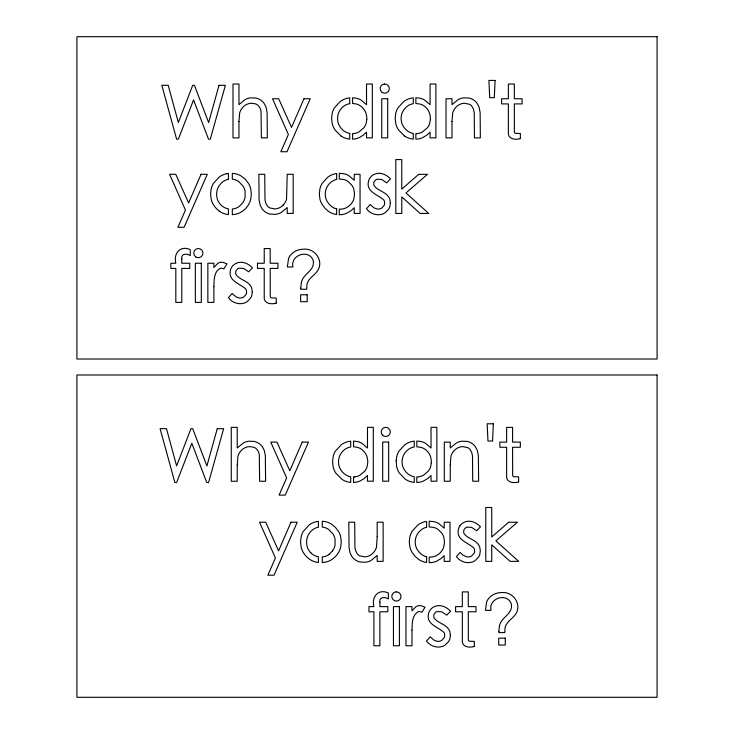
<?xml version="1.0" encoding="UTF-8"?>
<svg xmlns="http://www.w3.org/2000/svg" width="734" height="734" viewBox="0 0 734 734"><rect width="100%" height="100%" fill="white"/><g stroke="black" fill="none" stroke-linecap="round" stroke-linejoin="round"><path stroke-width="1.1" d="M459.952 525.801L459.42 526.654A9.414 9.414 0 0 0 458.392 529.453C455.952 539.829 467.806 542.499 473.65 547.803A5.046 5.046 0 0 1 474.393 549.28L474.614 551.564A5.23 5.23 0 0 1 474.164 553.225L471.687 555.959A6.404 6.404 0 0 1 469.971 556.721L469.356 556.858A7.496 7.496 0 0 1 467.035 556.895L463.062 555.198L460.135 552.445L456.401 556.611C459.842 561.345 466.173 563.767 471.852 562.161A11.276 11.276 0 0 0 474.99 560.703L478.357 557.372A11.038 11.038 0 0 0 479.825 554.271L480.32 550.72L479.733 547.078A9.349 9.349 0 0 0 478.531 544.738C475.026 539.426 467.604 538.738 464.081 533.572A4.404 4.404 0 0 1 463.686 532.159A5.037 5.037 0 0 1 463.75 530.673A4.358 4.358 0 0 1 464.246 529.342L465.549 527.874A5.028 5.028 0 0 1 466.852 527.15L471.641 527.361L476.66 530.755L480.458 526.801C476.403 522.351 469.705 519.47 463.943 522.379A10.148 10.148 0 0 0 461.319 524.214A11.047 11.047 0 0 0 459.952 525.801M332.539 550.931L329.153 554.335M283.122 205.116L283.608 204.593A15.102 15.102 0 0 0 284.893 202.868L285.581 201.657A12.726 12.726 0 0 0 286.544 199.153L287.223 174.297L293.187 174.297L293.187 213.438L287.223 213.438L287.223 207.548L280.874 212.722A16.176 16.176 0 0 1 275.397 214.337L270.369 214.135A13.735 13.735 0 0 1 266.625 212.768A14.221 14.221 0 0 1 264.919 211.686A13.285 13.285 0 0 1 262.111 208.869L260.175 205.199L259.102 199.804L258.854 174.297L264.745 174.297L264.983 199.437L265.699 202.896L267.46 206.107A7.202 7.202 0 0 0 269.717 207.915L274.617 208.915A10.597 10.597 0 0 0 277.213 208.594L279.122 207.924A12.827 12.827 0 0 0 283.122 205.116M226.742 173.701L228.43 173.435L228.43 179.335M354.219 476.926L353.549 476.962L353.549 482.477L354.522 482.412A17.937 17.937 0 0 0 360.082 480.972L364.321 478.403L367.477 475.458L367.477 481.201L373.294 481.201L373.294 427.335L367.477 427.335L367.477 448.015L362.027 443.354A17.102 17.102 0 0 0 357.513 441.565L353.549 441.061L353.549 446.804L357.137 447.272A13.295 13.295 0 0 1 362.055 449.703L363.119 450.63A15.579 15.579 0 0 1 364.596 452.263A14.497 14.497 0 0 1 367.183 457.42L367.697 460.401A19.277 19.277 0 0 1 367.743 462.796L367.138 466.549A13.625 13.625 0 0 1 364.826 471.063L359.917 475.247A13.744 13.744 0 0 1 354.219 476.935M339.512 214.732L341.567 214.622A17.809 17.809 0 0 0 346.43 213.383L350.916 210.777L354.238 207.694L354.238 213.438L360.055 213.438L360.055 174.297L354.238 174.297L354.238 180.261L348.613 175.499A17.111 17.111 0 0 0 343.952 173.729L339.273 173.297L339.236 179.05L343.558 179.463A13.515 13.515 0 0 1 348.054 181.482L351.724 185.087A14.267 14.267 0 0 1 353.926 189.629L354.522 194.152L353.916 198.675A14.038 14.038 0 0 1 351.678 203.208L350.733 204.346A16.671 16.671 0 0 1 349.109 205.905L347.356 207.162A13.662 13.662 0 0 1 342.117 209.052L339.282 209.19L339.236 214.732M429.463 562.639L431.519 562.528A17.809 17.809 0 0 0 436.391 561.299L440.877 558.684L444.189 555.601L444.189 561.354L450.006 561.354L450.006 522.204L444.189 522.204L444.189 528.168L438.574 523.406A17.111 17.111 0 0 0 433.913 521.635L429.197 521.204L429.197 526.957L433.519 527.37A13.515 13.515 0 0 1 438.005 529.388L441.684 532.994A14.267 14.267 0 0 1 443.887 537.536L444.483 542.068L443.868 546.591A14.038 14.038 0 0 1 441.639 551.115L440.694 552.252A16.671 16.671 0 0 1 439.07 553.812L437.317 555.078A13.662 13.662 0 0 1 432.078 556.959L429.197 557.097L429.197 562.639M404.48 135.955L398.489 129.863A19.79 19.79 0 0 1 395.745 123.523L395.176 118.422L395.754 113.32A19.46 19.46 0 0 1 397.993 107.834L403.819 101.475A19.176 19.176 0 0 1 411.572 98.108L413.306 97.851L413.306 103.677A13.662 13.662 0 0 0 406.186 107.118L405.764 107.531A17.24 17.24 0 0 0 404.351 109.118L403.498 110.311A14.662 14.662 0 0 0 401.278 116.302L401.204 117.036A16.891 16.891 0 0 0 401.159 119.275L401.287 120.752A14.487 14.487 0 0 0 403.168 126.147L404.434 127.964A17.845 17.845 0 0 0 405.874 129.551L406.755 130.358A13.68 13.68 0 0 0 413.297 133.469L413.306 139.084L411.563 138.845A18.57 18.57 0 0 1 404.48 135.964M340.915 135.955L334.924 129.863A19.79 19.79 0 0 1 332.181 123.523L331.612 118.422L332.199 113.32A19.46 19.46 0 0 1 334.429 107.834L340.255 101.475A19.176 19.176 0 0 1 348.008 98.108L349.742 97.851L349.742 103.677M238.605 181.463L242.954 185.95A14.552 14.552 0 0 1 245.092 191.262L245.092 197.189A14.249 14.249 0 0 1 242.587 203.024L239.201 206.428A13.396 13.396 0 0 1 232.953 208.942L232.32 209.007L232.32 214.695L236.045 214.154A18.726 18.726 0 0 0 242.615 211.144L244.78 209.346A22.965 22.965 0 0 0 246.835 207.107L248.019 205.474A19.726 19.726 0 0 0 250.744 199.153L251.312 194.051L250.734 188.941A19.653 19.653 0 0 0 248.514 183.454L245.385 179.399L241.77 176.389A18.763 18.763 0 0 0 235.1 173.674L232.32 173.334L232.32 179.169A13.184 13.184 0 0 1 238.605 181.463M219.099 210.961L217.117 209.291A23.066 23.066 0 0 1 215.099 207.107L213.906 205.474A19.662 19.662 0 0 1 211.163 199.153L210.594 194.051L211.172 188.941A19.653 19.653 0 0 1 213.392 183.454L219.145 177.087A18.956 18.956 0 0 1 226.733 173.692M419.554 552.619L417.288 549.656A14.432 14.432 0 0 1 415.398 544.261L415.261 542.784A16.974 16.974 0 0 1 415.316 540.527L415.508 539.077A14.579 14.579 0 0 1 417.628 533.783L418.49 532.581A17.359 17.359 0 0 1 419.876 531.04A13.845 13.845 0 0 1 426.592 527.251M340.567 469.457L341.824 471.283A17.845 17.845 0 0 0 343.264 472.87L344.145 473.678A13.68 13.68 0 0 0 350.696 476.788L350.696 482.403L348.962 482.165A18.57 18.57 0 0 1 341.87 479.284L335.878 473.182A19.79 19.79 0 0 1 333.135 466.842L332.566 461.741L333.153 456.64A19.46 19.46 0 0 1 335.383 451.153L341.209 444.795A19.176 19.176 0 0 1 348.962 441.418L350.696 441.171L350.696 446.997A13.662 13.662 0 0 0 343.576 450.437L343.154 450.85A17.24 17.24 0 0 0 341.741 452.438L340.888 453.63A14.662 14.662 0 0 0 338.677 459.622L338.594 460.356A16.891 16.891 0 0 0 338.548 462.594L338.677 464.072A14.487 14.487 0 0 0 340.567 469.466M426.601 527.296L426.601 521.424L425.793 521.553A19.212 19.212 0 0 0 417.765 525.058L412.104 531.306A19.423 19.423 0 0 0 409.866 536.765L409.288 541.848L409.866 546.94A19.735 19.735 0 0 0 412.086 552.436L415.215 556.5L418.417 559.253A18.689 18.689 0 0 0 426.601 562.455L426.601 556.748M349.742 133.441L349.742 139.084L347.999 138.845A18.57 18.57 0 0 1 340.915 135.964M336.649 208.841L336.649 214.539A18.689 18.689 0 0 1 328.465 211.355L325.254 208.594L322.134 204.52A19.735 19.735 0 0 1 319.905 199.033L319.327 193.941L319.914 188.858A19.423 19.423 0 0 1 322.143 183.39L327.814 177.151A19.212 19.212 0 0 1 335.842 173.637L336.649 173.518L336.649 179.38A13.845 13.845 0 0 0 329.933 183.142A17.359 17.359 0 0 0 328.538 184.674L327.676 185.876A14.579 14.579 0 0 0 325.557 191.17L325.355 192.62A16.974 16.974 0 0 0 325.309 194.877L325.446 196.354A14.432 14.432 0 0 0 327.327 201.749L329.603 204.713A14.304 14.304 0 0 0 336.631 208.906M384.46 84.025A4.588 4.588 0 0 1 389.011 90.254A4.588 4.588 0 0 1 381.451 91.814M381.497 91.768A4.578 4.578 0 0 1 384.451 83.96M228.43 179.307A13.203 13.203 0 0 0 222.576 182.032L221.705 182.766A17.341 17.341 0 0 0 220.347 184.17L219.007 185.95A14.662 14.662 0 0 0 216.888 191.28L216.64 193.501A17.827 17.827 0 0 0 216.686 195.776L217.025 197.941A14.258 14.258 0 0 0 219.328 203.07L219.76 203.639A15.955 15.955 0 0 0 221.127 205.162A13.506 13.506 0 0 0 228.43 208.887L228.43 214.594L226.723 214.328A18.956 18.956 0 0 1 219.099 210.97M349.742 103.65A13.662 13.662 0 0 0 342.622 107.118L342.2 107.531A17.24 17.24 0 0 0 340.787 109.118L339.934 110.311A14.662 14.662 0 0 0 337.723 116.302L337.64 117.036A16.891 16.891 0 0 0 337.594 119.275L337.723 120.752A14.487 14.487 0 0 0 339.603 126.147L340.87 127.964A17.845 17.845 0 0 0 342.31 129.551L343.191 130.358A13.68 13.68 0 0 0 349.733 133.469M396.158 591.907A4.588 4.588 0 0 1 400.709 598.137A4.588 4.588 0 0 1 393.158 599.696A4.578 4.578 0 0 1 396.158 591.843M382.405 435.134A4.588 4.588 0 0 0 389.965 433.574A4.588 4.588 0 0 0 385.414 427.344A4.578 4.578 0 0 0 382.451 435.088M426.582 556.812A14.304 14.304 0 0 1 419.582 552.601M329.162 554.344A13.396 13.396 0 0 1 322.905 556.849L322.272 556.913L322.272 562.602L325.997 562.061A18.726 18.726 0 0 0 332.575 559.051L334.732 557.253A22.965 22.965 0 0 0 336.787 555.014L337.979 553.381A19.726 19.726 0 0 0 340.704 547.059L341.273 541.958L340.695 536.857A19.653 19.653 0 0 0 338.466 531.361L335.346 527.306L331.722 524.296A18.763 18.763 0 0 0 325.052 521.59L322.272 521.241L322.272 527.085A13.184 13.184 0 0 1 328.566 529.37L332.906 533.857A14.552 14.552 0 0 1 335.043 539.169L335.043 545.096A14.249 14.249 0 0 1 332.539 550.931M311.078 553.069A15.955 15.955 0 0 1 309.711 551.555L309.28 550.977A14.258 14.258 0 0 1 306.977 545.848L306.647 543.692A17.827 17.827 0 0 1 306.592 541.408L306.84 539.187A14.662 14.662 0 0 1 308.959 533.857L310.308 532.077A17.341 17.341 0 0 1 311.656 530.673L312.528 529.93A13.203 13.203 0 0 1 318.382 527.223L318.391 521.342L316.693 521.608A18.956 18.956 0 0 0 309.097 524.994L303.344 531.361A19.653 19.653 0 0 0 301.123 536.857L300.545 541.958L301.123 547.059A19.662 19.662 0 0 0 303.858 553.381L305.06 555.014A23.066 23.066 0 0 0 307.069 557.198L309.06 558.877A18.956 18.956 0 0 0 316.675 562.244L318.391 562.501L318.391 556.767A13.506 13.506 0 0 1 311.069 553.078M213.897 286.737L213.888 302.399L207.85 302.399L207.85 263.258L213.888 263.258L213.888 267.497L217.98 263.24A6.881 6.881 0 0 1 219.998 262.433L221.099 262.267A7.652 7.652 0 0 1 222.888 262.35L226.962 263.827L223.87 268.855L221.787 268.222A4.321 4.321 0 0 0 219.888 268.516C213.713 272.094 214.144 280.562 213.897 286.737M238.972 121.514L238.963 137.882L232.999 137.882L232.999 84.015L238.963 84.015L238.963 104.632L245.321 99.457A16.176 16.176 0 0 1 250.789 97.842L255.817 98.044A13.735 13.735 0 0 1 259.561 99.411A14.221 14.221 0 0 1 261.267 100.503A13.285 13.285 0 0 1 264.075 103.31L266.011 106.98L267.084 112.375L267.332 137.882L261.368 137.882L261.047 111.522A11.661 11.661 0 0 0 259.57 107.32L258.946 106.393A7.634 7.634 0 0 0 256.928 104.577A7.982 7.982 0 0 0 255.414 103.852L251.707 103.265A11.322 11.322 0 0 0 247.707 103.989L247.064 104.256A12.781 12.781 0 0 0 243.064 107.063L242.578 107.586A15.102 15.102 0 0 0 241.293 109.32L240.605 110.522A12.726 12.726 0 0 0 239.642 113.036L238.972 121.514M237.238 464.879L237.22 481.247L231.265 481.247L231.265 427.381L237.22 427.381L237.22 447.997L243.578 442.822A16.176 16.176 0 0 1 249.055 441.207L254.083 441.409A13.735 13.735 0 0 1 257.827 442.776A14.221 14.221 0 0 1 259.533 443.859A13.285 13.285 0 0 1 262.332 446.676L264.277 450.346L265.35 455.741L265.598 481.247L259.634 481.247L259.313 454.887A11.661 11.661 0 0 0 257.836 450.685L257.212 449.758A7.634 7.634 0 0 0 255.193 447.942A7.982 7.982 0 0 0 253.68 447.217L249.973 446.63A11.322 11.322 0 0 0 245.963 447.355L245.33 447.621A12.781 12.781 0 0 0 241.33 450.428L240.844 450.951A15.102 15.102 0 0 0 239.559 452.676L238.871 453.878A12.726 12.726 0 0 0 237.908 456.392L237.238 464.879M377.184 536.719L376.496 547.059A12.726 12.726 0 0 1 375.533 549.573L374.845 550.775A15.102 15.102 0 0 1 373.56 552.5L373.074 553.023A12.827 12.827 0 0 1 369.083 555.84L367.174 556.5A10.597 10.597 0 0 1 364.578 556.822L359.678 555.821A7.202 7.202 0 0 1 357.412 554.023L355.651 550.803L354.935 547.344L354.696 522.204L348.815 522.204L349.054 547.72L350.127 553.106L352.072 556.785A13.285 13.285 0 0 0 354.871 559.592A14.221 14.221 0 0 0 356.577 560.675A13.735 13.735 0 0 0 360.321 562.051L365.349 562.244A16.176 16.176 0 0 0 370.826 560.629L377.184 555.464L377.184 561.354L383.139 561.354L383.139 522.204L377.184 522.204L377.184 536.719M411.994 630.102L411.976 645.764L405.948 645.764L405.948 606.623L411.976 606.623L411.976 610.853L416.068 606.605A6.881 6.881 0 0 1 418.086 605.798L419.197 605.633A7.652 7.652 0 0 1 420.977 605.715L425.05 607.192L421.958 612.22L419.876 611.587A4.321 4.321 0 0 0 417.985 611.881C411.802 615.459 412.242 623.928 411.994 630.102M451.997 121.514L451.988 137.882L446.024 137.882L446.024 98.741L451.988 98.741L451.988 104.632L458.346 99.457A16.176 16.176 0 0 1 463.815 97.842L468.842 98.044A13.735 13.735 0 0 1 472.586 99.411A14.221 14.221 0 0 1 474.292 100.503A13.285 13.285 0 0 1 477.1 103.31L479.036 106.98L480.119 112.375L480.357 137.882L474.467 137.882L474.228 112.742L473.513 109.293L471.751 106.072A7.202 7.202 0 0 0 469.494 104.265L464.594 103.265A10.597 10.597 0 0 0 461.998 103.586L460.09 104.256A12.827 12.827 0 0 0 456.089 107.063L455.612 107.586A15.102 15.102 0 0 0 454.318 109.32L453.63 110.522A12.726 12.726 0 0 0 452.667 113.036L451.997 121.514M450.263 464.879L450.254 481.247L444.29 481.247L444.29 442.107L450.254 442.107L450.254 447.997L456.603 442.822A16.176 16.176 0 0 1 462.081 441.207L467.108 441.409A13.735 13.735 0 0 1 470.852 442.776A14.221 14.221 0 0 1 472.558 443.859A13.285 13.285 0 0 1 475.366 446.676L477.302 450.346L478.375 455.741L478.623 481.247L472.733 481.247L472.494 456.108L471.779 452.649L470.017 449.437A7.202 7.202 0 0 0 467.76 447.63L462.851 446.63A10.597 10.597 0 0 0 460.264 446.951L458.346 447.621A12.827 12.827 0 0 0 454.355 450.428L453.869 450.951A15.102 15.102 0 0 0 452.584 452.676L451.896 453.878A12.726 12.726 0 0 0 450.933 456.392L450.263 464.879M300.784 288.187L300.775 289.26L306.665 289.26L306.94 284.764A11.423 11.423 0 0 1 307.363 283.095C309.464 277.076 316.336 274.415 318.785 268.571C322.749 259.047 314.051 248.23 303.931 249.175A19.35 19.35 0 0 0 297.536 250.248L296.784 250.542A15.836 15.836 0 0 0 292.049 253.524L289.976 255.872A12.441 12.441 0 0 0 288.563 258.552L287.343 266.993L292.949 266.993C290.113 255.304 307.922 249.129 312.785 259.487A7.615 7.615 0 0 1 313.372 261.772C314.317 270.323 304.133 273.699 301.784 281.039A15.423 15.423 0 0 0 301.27 282.966L300.784 288.187M498.872 631.552L498.863 632.616L504.753 632.616L505.029 628.13A11.423 11.423 0 0 1 505.451 626.46C507.561 620.441 514.433 617.78 516.874 611.936C520.837 602.412 512.149 591.586 502.028 592.54A19.35 19.35 0 0 0 495.634 593.613L494.872 593.907A15.836 15.836 0 0 0 490.138 596.889L488.064 599.238A12.441 12.441 0 0 0 486.651 601.917L485.431 610.358L491.037 610.358C488.211 598.669 506.01 592.485 510.873 602.853A7.615 7.615 0 0 1 511.47 605.128C512.405 613.688 502.221 617.065 499.882 624.405A15.423 15.423 0 0 0 499.359 626.331L498.872 631.552M181.793 258.882L181.784 263.258L189.757 263.258L189.757 268.424L181.784 268.424L181.784 302.399L175.821 302.399L175.821 268.424L170.866 268.424L170.866 263.258L175.821 263.258C173.242 253.248 180.38 245.083 190.253 249.606L190.253 255.57C186.95 253.322 180.674 253.377 181.793 258.882M379.882 602.247L379.873 606.623L387.846 606.623L387.846 611.789L379.873 611.789L379.873 645.764L373.909 645.764L373.909 611.789L368.954 611.789L368.954 606.623L373.909 606.623C371.34 596.614 378.478 588.448 388.35 592.971L388.35 598.935C385.047 596.687 378.762 596.733 379.882 602.247M396.158 460.677L396.709 466.842A19.79 19.79 0 0 0 399.443 473.182L405.434 479.274A18.57 18.57 0 0 0 412.517 482.165L414.26 482.403L414.26 476.761A13.68 13.68 0 0 1 407.719 473.669L406.829 472.87A17.845 17.845 0 0 1 405.388 471.283L404.131 469.457A14.487 14.487 0 0 1 402.241 464.072L402.113 462.594A16.891 16.891 0 0 1 402.159 460.356L402.241 459.622A14.662 14.662 0 0 1 404.452 453.63L405.306 452.438A17.24 17.24 0 0 1 406.719 450.85L407.15 450.447A13.662 13.662 0 0 1 414.26 446.969L414.26 441.171L412.526 441.428A19.176 19.176 0 0 0 404.764 444.795L398.947 451.153A19.46 19.46 0 0 0 396.709 456.64L396.158 460.677M252.312 291.774L251.817 295.316A11.038 11.038 0 0 1 250.349 298.426L246.982 301.757A11.276 11.276 0 0 1 243.844 303.206C238.165 304.821 231.834 302.39 228.393 297.655L232.127 293.49L236.045 296.885L239.027 297.949A7.496 7.496 0 0 0 241.348 297.903L241.963 297.765A6.404 6.404 0 0 0 243.679 297.004L246.156 294.279A5.23 5.23 0 0 0 246.606 292.609L246.385 290.325A5.046 5.046 0 0 0 245.651 288.857C239.798 283.553 227.944 280.883 230.384 270.497A9.414 9.414 0 0 1 231.412 267.708L231.944 266.855A11.047 11.047 0 0 1 233.311 265.268A10.148 10.148 0 0 1 235.944 263.433C241.697 260.515 248.395 263.396 252.459 267.855L248.652 271.8L243.633 268.405L238.844 268.204A5.028 5.028 0 0 0 237.541 268.928L236.238 270.396A4.358 4.358 0 0 0 235.742 271.718A5.037 5.037 0 0 0 235.678 273.204A4.404 4.404 0 0 0 236.073 274.626C239.596 279.792 247.019 280.471 250.523 285.792A9.349 9.349 0 0 1 251.725 288.123L252.312 291.774M390.36 202.813L389.873 206.355A11.038 11.038 0 0 1 388.405 209.465L385.038 212.796A11.276 11.276 0 0 1 381.891 214.245C376.221 215.86 369.89 213.429 366.45 208.704L370.184 204.538L374.092 207.924L377.074 208.988A7.496 7.496 0 0 0 379.395 208.951L380.019 208.805A6.404 6.404 0 0 0 381.735 208.052L384.203 205.318A5.23 5.23 0 0 0 384.662 203.657L384.442 201.373A5.046 5.046 0 0 0 383.698 199.896C377.854 194.593 365.991 191.923 368.44 181.537A9.414 9.414 0 0 1 369.459 178.747L370 177.894A11.047 11.047 0 0 1 371.367 176.307A10.148 10.148 0 0 1 373.991 174.472C379.753 171.554 386.442 174.435 390.506 178.894L386.699 182.849L381.68 179.454L376.9 179.243A5.028 5.028 0 0 0 375.597 179.968L374.294 181.436A4.358 4.358 0 0 0 373.799 182.757A5.037 5.037 0 0 0 373.725 184.243A4.404 4.404 0 0 0 374.12 185.665C377.652 190.831 385.066 191.519 388.58 196.831A9.349 9.349 0 0 1 389.782 199.162L390.36 202.813M450.401 635.13L449.914 638.681A11.038 11.038 0 0 1 448.446 641.782L445.079 645.113A11.276 11.276 0 0 1 441.932 646.571C436.262 648.177 429.931 645.755 426.482 641.021L430.225 636.855L434.133 640.25L437.115 641.314A7.496 7.496 0 0 0 439.437 641.268L440.061 641.131A6.404 6.404 0 0 0 441.767 640.369L444.244 637.635A5.23 5.23 0 0 0 444.694 635.974L444.483 633.69A5.046 5.046 0 0 0 443.74 632.222C437.886 626.919 426.032 624.249 428.472 613.863A9.414 9.414 0 0 1 429.5 611.073L430.041 610.22A11.047 11.047 0 0 1 431.409 608.633A10.148 10.148 0 0 1 434.033 606.789C439.794 603.88 446.483 606.761 450.548 611.22L446.74 615.165L441.721 611.771L436.932 611.569A5.028 5.028 0 0 0 435.638 612.284L434.326 613.762A4.358 4.358 0 0 0 433.831 615.083A5.037 5.037 0 0 0 433.766 616.569A4.404 4.404 0 0 0 434.161 617.982C437.684 623.148 445.107 623.836 448.612 629.157A9.349 9.349 0 0 1 449.823 631.488L450.401 635.13M495.083 80.428L494.294 97.659L489.697 97.659L488.908 80.428L495.083 80.428M493.34 423.784L492.551 441.024L487.954 441.024L487.165 423.784L493.34 423.784M366.789 119.477L366.183 123.229A13.625 13.625 0 0 1 363.871 127.744L358.963 131.927A13.744 13.744 0 0 1 353.265 133.616L352.586 133.643L352.586 139.157L353.568 139.093A17.937 17.937 0 0 0 359.119 137.653L363.367 135.084L366.523 132.138L366.523 137.882L372.34 137.882L372.34 84.015L366.523 84.015L366.523 104.705L361.064 100.035A17.102 17.102 0 0 0 356.559 98.246L352.586 97.741L352.586 103.485L356.183 103.953A13.295 13.295 0 0 1 361.1 106.384L362.165 107.311A15.579 15.579 0 0 1 363.642 108.944A14.497 14.497 0 0 1 366.229 114.1L366.743 117.082A19.277 19.277 0 0 1 366.789 119.477M430.353 119.477L429.739 123.229A13.625 13.625 0 0 1 427.427 127.744L422.426 131.982A13.762 13.762 0 0 1 416.554 133.625L415.857 133.643L415.857 139.166L417.839 139.01A17.873 17.873 0 0 0 422.536 137.717L426.876 135.129L430.078 132.138L430.078 137.882L435.895 137.882L435.895 84.015L430.078 84.015L430.078 104.705L424.527 99.971A17.102 17.102 0 0 0 419.921 98.2L415.857 97.732L415.857 103.476L420.252 104.1A13.249 13.249 0 0 1 424.619 106.347L425.72 107.302A15.579 15.579 0 0 1 427.206 108.944A14.497 14.497 0 0 1 429.785 114.1L430.308 117.082A19.277 19.277 0 0 1 430.353 119.477M431.308 462.796L430.693 466.549A13.625 13.625 0 0 1 428.381 471.063L423.38 475.302A13.762 13.762 0 0 1 417.508 476.944L416.811 476.962L416.811 482.486L418.793 482.33A17.873 17.873 0 0 0 423.49 481.036L427.83 478.449L431.032 475.458L431.032 481.201L436.858 481.201L436.858 427.335L431.032 427.335L431.032 448.015L425.481 443.29A17.102 17.102 0 0 0 420.876 441.519L416.811 441.051L416.811 446.795L421.206 447.419A13.249 13.249 0 0 1 425.573 449.667L426.674 450.621A15.579 15.579 0 0 1 428.161 452.263A14.497 14.497 0 0 1 430.748 457.42L431.262 460.401A19.277 19.277 0 0 1 431.308 462.796M218.998 85.309L208.649 122.587L194.427 85.309L192.712 85.309L178.344 122.514L168.214 85.309L161.819 85.309L176.619 139.176L178.344 139.176L193.565 99.888L208.511 139.176L210.3 139.176L225.384 85.309L218.998 85.309M217.255 428.674L206.915 465.952L192.693 428.674L190.968 428.674L176.61 465.879L166.48 428.674L160.085 428.674L174.885 482.541L176.61 482.541L191.831 443.253L206.768 482.541L208.566 482.541L223.65 428.674L217.255 428.674M201.043 174.297L188.61 202.951L175.756 174.297L169.582 174.297L185.454 210.062L177.912 227.301L184.087 227.301L207.291 174.297L201.043 174.297M303.959 98.741L291.536 127.395L278.681 98.741L272.507 98.741L288.379 134.505L280.838 151.745L287.012 151.745L310.207 98.741L303.959 98.741M302.224 442.107L289.802 470.76L276.938 442.107L270.763 442.107L286.636 477.871L279.094 495.111L285.269 495.111L308.473 442.107L302.224 442.107M290.994 522.204L278.571 550.867L265.708 522.204L259.533 522.204L275.406 557.978L267.864 575.208L274.039 575.208L297.242 522.204L290.994 522.204M418.664 174.371L401.782 189.097L401.782 159.572L395.819 159.572L395.819 213.438L401.782 213.438L401.782 196.923L420.169 213.438L428.72 213.438L405.948 192.969L427.5 174.297L418.664 174.371M508.616 522.278L491.734 537.004L491.734 507.488L485.78 507.488L485.78 561.354L491.734 561.354L491.734 544.83L510.121 561.354L518.672 561.354L495.9 540.885L517.452 522.204L508.616 522.278M520.36 138.598C515.378 140.222 507.442 139.065 508.368 132.138L508.368 103.907L501.616 103.907L501.616 98.741L508.368 98.741L508.368 84.015L514.332 84.015L514.332 98.741L522.085 98.741L522.085 103.907L514.332 103.907L514.387 132.313L515.268 133.377L520.36 133.505L520.36 138.598M276.232 303.114C271.241 304.738 263.304 303.582 264.231 296.655L264.231 268.424L257.478 268.424L257.478 263.258L264.231 263.258L264.231 248.532L270.195 248.532L270.195 263.258L277.947 263.258L277.947 268.424L270.195 268.424L270.259 296.83L271.13 297.894L276.232 298.022L276.232 303.114M518.626 481.963C513.644 483.587 505.708 482.431 506.634 475.504L506.634 447.272L499.882 447.272L499.882 442.107L506.634 442.107L506.634 427.381L512.589 427.381L512.589 442.107L520.351 442.107L520.351 447.272L512.589 447.272L512.653 475.678L513.525 476.742L518.626 476.861L518.626 481.963M474.32 646.48C469.338 648.104 461.402 646.948 462.328 640.02L462.328 611.789L455.575 611.789L455.575 606.623L462.328 606.623L462.328 591.898L468.283 591.898L468.283 606.623L476.045 606.623L476.045 611.789L468.283 611.789L468.347 640.195L469.219 641.259L474.32 641.378L474.32 646.48M657.077 36.7L76.923 36.7L76.923 359.009L657.077 359.009L657.077 36.7M387.708 98.741L381.744 98.741L381.744 137.882L387.708 137.882L387.708 98.741M201.318 263.258L195.354 263.258L195.354 302.399L201.318 302.399L201.318 263.258M307.17 294.784L300.628 294.784L300.628 301.683L307.17 301.683L307.17 294.784M657.077 374.991L76.923 374.991L76.923 697.3L657.077 697.3L657.077 374.991M388.662 442.061L382.698 442.061L382.698 481.201L388.662 481.201L388.662 442.061M399.406 606.623L393.452 606.623L393.452 645.764L399.406 645.764L399.406 606.623M505.258 638.149L498.725 638.149L498.725 645.048L505.258 645.048L505.258 638.149M195.868 256.983A4.588 4.588 0 0 0 202.923 253.331A4.588 4.588 0 0 0 196.235 249.046A4.588 4.588 0 0 0 195.868 256.983"/></g></svg>
